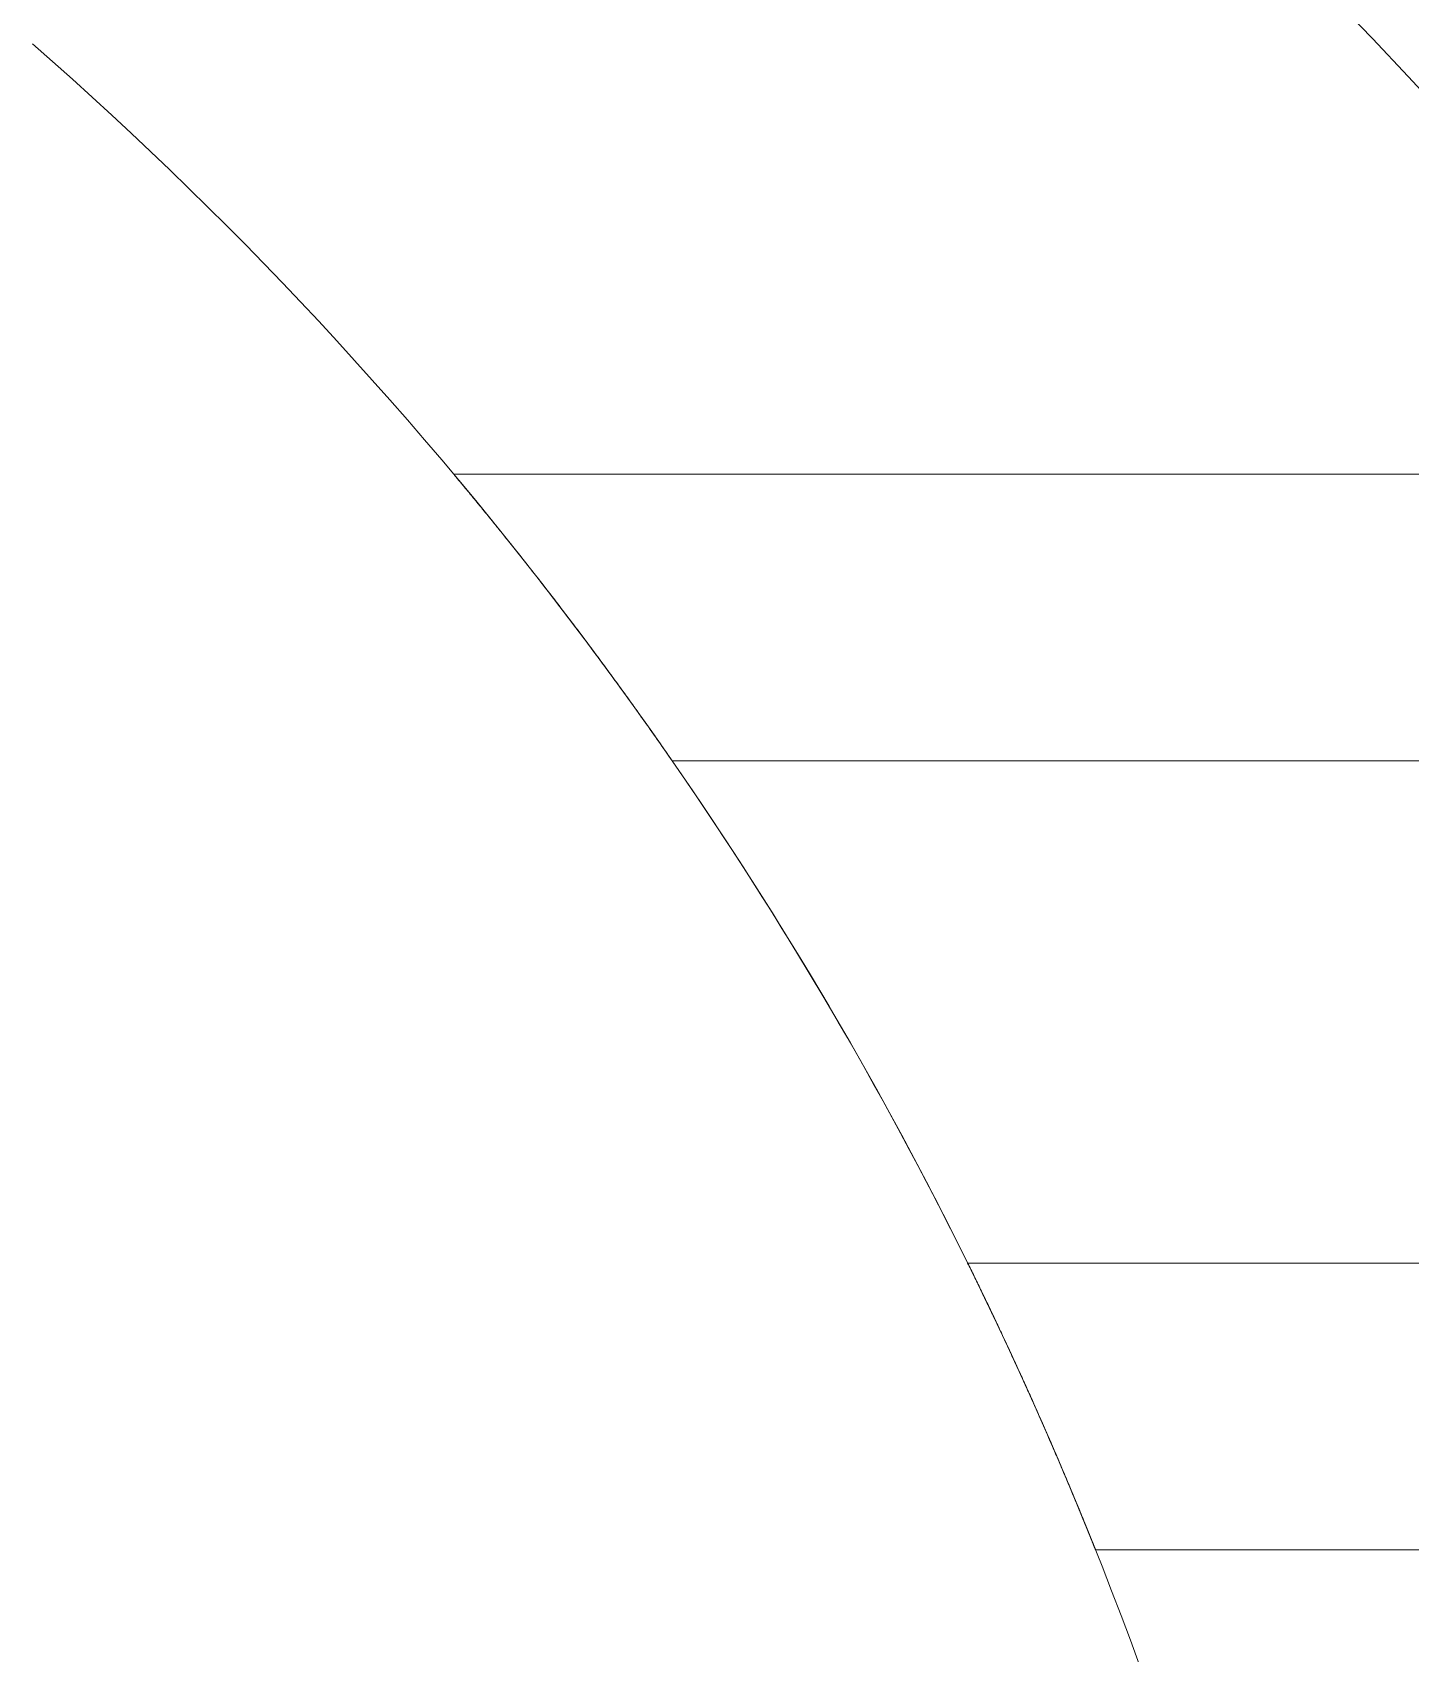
# Model space of a CAD drawing. Header units: millimetres. Extents: x 2680 to 2954, y 1171 to 1387.
# Drawn here: x 2940.8 to 2947.2, y 1288.74 to 1296.28 of the extents above; entities that cross this region are included whole.
import ezdxf

# ---------------------------------------------------------------- set-up
doc = ezdxf.new("R2010")
doc.units = ezdxf.units.MM

msp = doc.modelspace()

# ---------------------------------------------------------------- linework, layer by layer
at = {"color": 7, "linetype": 'Continuous', "lineweight": 15, "extrusion": (-0.253745, -3.38569e-15, 0.967271)}
for p, q in [((2948.758, 1294.2249, 71.5519), (2942.7523, 1294.2249, 69.9764)), ((2949.7196, 1292.8916, 71.8041), (2943.7684, 1292.8916, 70.2429)), ((2951.1181, 1290.5582, 72.171), (2945.141, 1290.5582, 70.603)), ((2951.7766, 1289.2249, 72.3437), (2945.7353, 1289.2249, 70.7589))]:
    msp.add_line(p, q, dxfattribs=at)
for centre, radius, start, end in [((-1278.2249, 2850.3351, -679.0231), 25.6667, 108.92464, 251.07536), ((-1278.2249, 2850.3351, -679.0231), 25.6667, 108.92464, 251.07536), ((-1282.2249, 2850.3351, -679.0231), 18.3333, 90, 139.78583), ((-1282.2249, 2850.3351, -679.0231), 18.3333, 90, 139.78583), ((-1282.2249, 2850.3351, -679.0231), 18.3333, 90, 139.78583), ((-1282.2249, 2850.3351, -679.0231), 18.3333, 90, 139.78583), ((-1282.2249, 2850.3351, -679.0231), 18.3333, 90, 139.78583), ((-1282.2249, 2850.3351, -679.0231), 18.3333, 90, 139.78583), ((-1282.2249, 2850.3351, -679.0231), 18.3333, 90, 139.78583), ((-1282.2249, 2850.3351, -679.0231), 18.3333, 90, 139.78583), ((-1282.2249, 2850.3351, -679.0231), 18.3333, 90, 139.78583), ((-1282.2249, 2850.3351, -679.0231), 18.3333, 90, 139.78583), ((-1282.2249, 2850.3351, -679.0231), 18.3333, 90, 139.78583), ((-1282.2249, 2850.3351, -679.0231), 18.3333, 117.03569, 125.57853), ((-1282.2249, 2850.3351, -679.0231), 18.3333, 117.03569, 125.57853), ((-1282.2249, 2850.3351, -679.0231), 18.3333, 117.03569, 125.57853), ((-1282.2249, 2850.3351, -679.0231), 18.3333, 117.03569, 125.57853), ((-1282.2249, 2850.3351, -679.0231), 18.3333, 117.03569, 125.57853), ((-1282.2249, 2850.3351, -679.0231), 18.3333, 117.03569, 125.57853), ((-1282.2249, 2850.3351, -679.0231), 18.3333, 117.03569, 125.57853), ((-1282.2249, 2850.3351, -679.0231), 18.3333, 117.03569, 125.57853), ((-1282.2249, 2850.3351, -679.0231), 18.3333, 117.03569, 125.57853), ((-1282.2249, 2850.3351, -679.0231), 18.3333, 117.03569, 125.57853), ((-1282.2249, 2850.3351, -679.0231), 18.3333, 117.03569, 125.57853), ((-1282.2249, 2850.3351, -679.0231), 18.3333, 117.03569, 125.57853), ((-1282.2249, 2850.3351, -679.0231), 18.3333, 117.03569, 125.57853), ((-1282.2249, 2850.3351, -679.0231), 18.3333, 117.03569, 125.57853)]:
    msp.add_arc(centre, radius, start, end, dxfattribs=at)
at = {"color": 7, "linetype": 'Continuous', "lineweight": 15}
for points, knots in [([(2942.7523, 1294.2249, 69.9764), (2942.7528, 1294.2244, 69.9765), (2942.7536, 1294.2234, 69.9767), (2942.7605, 1294.2152, 69.9785), (2942.7714, 1294.2021, 69.9814), (2942.7866, 1294.1839, 69.9854), (2942.806, 1294.1605, 69.9905), (2942.8297, 1294.1319, 69.9967), (2942.8574, 1294.0983, 70.0039), (2942.8892, 1294.0595, 70.0123), (2942.9243, 1294.0164, 70.0215), (2942.9621, 1293.9698, 70.0314), (2943.0019, 1293.9204, 70.0418), (2943.0432, 1293.8686, 70.0527), (2943.0867, 1293.8137, 70.0641), (2943.1322, 1293.7558, 70.076), (2943.1795, 1293.6951, 70.0884), (2943.2279, 1293.6324, 70.1011), (2943.2772, 1293.5681, 70.114), (2943.3271, 1293.5022, 70.1271), (2943.378, 1293.4345, 70.1405), (2943.4298, 1293.3648, 70.1541), (2943.4823, 1293.2935, 70.1679), (2943.5368, 1293.2187, 70.1822), (2943.5933, 1293.1404, 70.197), (2943.6517, 1293.0584, 70.2123), (2943.7101, 1292.9755, 70.2276), (2943.749, 1292.9195, 70.2378), (2943.7684, 1292.8916, 70.2429)], [0, 0, 0, 0, 0.035106, 0.070454, 0.105895, 0.141338, 0.177686, 0.214037, 0.252021, 0.290009, 0.328774, 0.367542, 0.405024, 0.442541, 0.480029, 0.518586, 0.557171, 0.595732, 0.633969, 0.67223, 0.710469, 0.749485, 0.788522, 0.827539, 0.870433, 0.913329, 0.956664, 1, 1, 1, 1]), ([(2943.7684, 1292.8916, 70.2429), (2943.7474, 1292.9218, 70.2374), (2943.7054, 1292.9822, 70.2264), (2943.642, 1293.0721, 70.2097), (2943.5778, 1293.162, 70.1929), (2943.5131, 1293.2514, 70.1759), (2943.448, 1293.3402, 70.1589), (2943.384, 1293.4264, 70.1421), (2943.3213, 1293.51, 70.1256), (2943.2601, 1293.5905, 70.1096), (2943.1994, 1293.6695, 70.0936), (2943.1397, 1293.7462, 70.078), (2943.0816, 1293.8203, 70.0627), (2943.0271, 1293.8889, 70.0484), (2942.9767, 1293.9518, 70.0352), (2942.9354, 1294.0028, 70.0244), (2942.9016, 1294.0443, 70.0155), (2942.8744, 1294.0777, 70.0084), (2942.8475, 1294.1104, 70.0013), (2942.8218, 1294.1415, 69.9946), (2942.7982, 1294.1699, 69.9884), (2942.779, 1294.1931, 69.9834), (2942.7667, 1294.2078, 69.9801), (2942.7595, 1294.2164, 69.9782), (2942.7554, 1294.2213, 69.9772), (2942.7528, 1294.2243, 69.9765), (2942.7525, 1294.2247, 69.9764), (2942.7523, 1294.2249, 69.9764)], [0, 0, 0, 0, 0.046828, 0.093692, 0.140521, 0.18869, 0.236897, 0.285064, 0.332127, 0.379228, 0.426285, 0.475055, 0.523876, 0.572632, 0.618569, 0.664502, 0.6959, 0.727322, 0.758715, 0.797062, 0.835405, 0.874809, 0.91421, 0.935549, 0.956889, 0.978444, 1, 1, 1, 1]), ([(2942.7523, 1294.2249, 69.9764), (2942.7528, 1294.2244, 69.9765), (2942.7536, 1294.2234, 69.9767), (2942.7605, 1294.2152, 69.9785), (2942.7714, 1294.2021, 69.9814), (2942.7866, 1294.1839, 69.9854), (2942.806, 1294.1605, 69.9905), (2942.8297, 1294.1319, 69.9967), (2942.8574, 1294.0983, 70.0039), (2942.8892, 1294.0595, 70.0123), (2942.9243, 1294.0164, 70.0215), (2942.9621, 1293.9698, 70.0314), (2943.0019, 1293.9204, 70.0418), (2943.0432, 1293.8686, 70.0527), (2943.0867, 1293.8137, 70.0641), (2943.1322, 1293.7558, 70.076), (2943.1795, 1293.6951, 70.0884), (2943.2279, 1293.6324, 70.1011), (2943.2772, 1293.5681, 70.114), (2943.3271, 1293.5022, 70.1271), (2943.378, 1293.4345, 70.1405), (2943.4298, 1293.3648, 70.1541), (2943.4823, 1293.2935, 70.1679), (2943.5368, 1293.2187, 70.1822), (2943.5933, 1293.1404, 70.197), (2943.6517, 1293.0584, 70.2123), (2943.7101, 1292.9755, 70.2276), (2943.749, 1292.9195, 70.2378), (2943.7684, 1292.8916, 70.2429)], [0, 0, 0, 0, 0.035105, 0.070454, 0.105895, 0.141338, 0.177686, 0.214037, 0.252021, 0.290009, 0.328774, 0.367542, 0.405024, 0.442541, 0.480029, 0.518586, 0.557171, 0.595732, 0.633969, 0.67223, 0.710469, 0.749485, 0.788522, 0.827539, 0.870433, 0.913329, 0.956664, 1, 1, 1, 1]), ([(2943.7684, 1292.8916, 70.2429), (2943.7474, 1292.9218, 70.2374), (2943.7054, 1292.9822, 70.2264), (2943.642, 1293.0721, 70.2097), (2943.5778, 1293.162, 70.1929), (2943.5131, 1293.2514, 70.1759), (2943.448, 1293.3402, 70.1589), (2943.384, 1293.4264, 70.1421), (2943.3213, 1293.51, 70.1256), (2943.2601, 1293.5905, 70.1096), (2943.1994, 1293.6695, 70.0936), (2943.1397, 1293.7462, 70.078), (2943.0816, 1293.8203, 70.0627), (2943.0271, 1293.8889, 70.0484), (2942.9767, 1293.9518, 70.0352), (2942.9354, 1294.0028, 70.0244), (2942.9016, 1294.0443, 70.0155), (2942.8744, 1294.0777, 70.0084), (2942.8475, 1294.1104, 70.0013), (2942.8218, 1294.1415, 69.9946), (2942.7982, 1294.1699, 69.9884), (2942.779, 1294.1931, 69.9834), (2942.7667, 1294.2078, 69.9801), (2942.7595, 1294.2164, 69.9782), (2942.7554, 1294.2213, 69.9772), (2942.7528, 1294.2243, 69.9765), (2942.7525, 1294.2247, 69.9764), (2942.7523, 1294.2249, 69.9764)], [0, 0, 0, 0, 0.046828, 0.093692, 0.140521, 0.18869, 0.236897, 0.285064, 0.332127, 0.379228, 0.426285, 0.475054, 0.523875, 0.572631, 0.618569, 0.664502, 0.695899, 0.727322, 0.758715, 0.797061, 0.835405, 0.874809, 0.914209, 0.935549, 0.956888, 0.978443, 1, 1, 1, 1]), ([(2942.7523, 1294.2249, 69.9764), (2942.7528, 1294.2244, 69.9765), (2942.7536, 1294.2234, 69.9767), (2942.7605, 1294.2152, 69.9785), (2942.7714, 1294.2021, 69.9814), (2942.7866, 1294.1839, 69.9854), (2942.806, 1294.1605, 69.9905), (2942.8297, 1294.1319, 69.9967), (2942.8574, 1294.0983, 70.0039), (2942.8892, 1294.0595, 70.0123), (2942.9243, 1294.0164, 70.0215), (2942.9621, 1293.9698, 70.0314), (2943.0019, 1293.9204, 70.0418), (2943.0432, 1293.8686, 70.0527), (2943.0867, 1293.8137, 70.0641), (2943.1322, 1293.7558, 70.076), (2943.1795, 1293.6951, 70.0884), (2943.2279, 1293.6324, 70.1011), (2943.2772, 1293.5681, 70.114), (2943.3271, 1293.5022, 70.1271), (2943.378, 1293.4345, 70.1405), (2943.4298, 1293.3648, 70.1541), (2943.4823, 1293.2935, 70.1679), (2943.5368, 1293.2187, 70.1822), (2943.5933, 1293.1404, 70.197), (2943.6517, 1293.0584, 70.2123), (2943.7101, 1292.9755, 70.2276), (2943.749, 1292.9195, 70.2378), (2943.7684, 1292.8916, 70.2429)], [0, 0, 0, 0, 0.035105, 0.070453, 0.105895, 0.141338, 0.177686, 0.214037, 0.252021, 0.290009, 0.328774, 0.367542, 0.405024, 0.44254, 0.480029, 0.518585, 0.557171, 0.595732, 0.633969, 0.67223, 0.710469, 0.749485, 0.788522, 0.827539, 0.870433, 0.913329, 0.956664, 1, 1, 1, 1]), ([(2943.7684, 1292.8916, 70.2429), (2943.7474, 1292.9218, 70.2374), (2943.7054, 1292.9822, 70.2264), (2943.642, 1293.0721, 70.2097), (2943.5778, 1293.162, 70.1929), (2943.5131, 1293.2514, 70.1759), (2943.448, 1293.3402, 70.1589), (2943.384, 1293.4264, 70.1421), (2943.3213, 1293.51, 70.1256), (2943.2601, 1293.5905, 70.1096), (2943.1994, 1293.6695, 70.0936), (2943.1397, 1293.7462, 70.078), (2943.0816, 1293.8203, 70.0627), (2943.0271, 1293.8889, 70.0484), (2942.9767, 1293.9518, 70.0352), (2942.9354, 1294.0028, 70.0244), (2942.9016, 1294.0443, 70.0155), (2942.8744, 1294.0777, 70.0084), (2942.8475, 1294.1104, 70.0013), (2942.8218, 1294.1415, 69.9946), (2942.7982, 1294.1699, 69.9884), (2942.779, 1294.1931, 69.9834), (2942.7667, 1294.2078, 69.9801), (2942.7595, 1294.2164, 69.9782), (2942.7554, 1294.2213, 69.9772), (2942.7528, 1294.2243, 69.9765), (2942.7525, 1294.2247, 69.9764), (2942.7523, 1294.2249, 69.9764)], [0, 0, 0, 0, 0.046828, 0.093692, 0.140521, 0.18869, 0.236897, 0.285065, 0.332127, 0.379229, 0.426285, 0.475055, 0.523876, 0.572631, 0.61857, 0.664501, 0.6959, 0.727321, 0.758716, 0.797062, 0.835405, 0.874811, 0.914209, 0.93555, 0.95689, 0.978446, 1, 1, 1, 1]), ([(2942.7523, 1294.2249, 69.9764), (2942.7528, 1294.2244, 69.9765), (2942.7536, 1294.2234, 69.9767), (2942.7605, 1294.2152, 69.9785), (2942.7714, 1294.2021, 69.9814), (2942.7866, 1294.1839, 69.9854), (2942.806, 1294.1605, 69.9905), (2942.8297, 1294.1319, 69.9967), (2942.8574, 1294.0983, 70.0039), (2942.8892, 1294.0595, 70.0123), (2942.9243, 1294.0164, 70.0215), (2942.9621, 1293.9698, 70.0314), (2943.0019, 1293.9204, 70.0418), (2943.0432, 1293.8686, 70.0527), (2943.0867, 1293.8137, 70.0641), (2943.1322, 1293.7558, 70.076), (2943.1795, 1293.695, 70.0884), (2943.2279, 1293.6324, 70.1011), (2943.2772, 1293.5681, 70.114), (2943.3271, 1293.5022, 70.1271), (2943.378, 1293.4345, 70.1405), (2943.4298, 1293.3648, 70.1541), (2943.4823, 1293.2935, 70.1679), (2943.5368, 1293.2187, 70.1822), (2943.5933, 1293.1404, 70.197), (2943.6517, 1293.0584, 70.2123), (2943.7101, 1292.9755, 70.2276), (2943.749, 1292.9195, 70.2378), (2943.7684, 1292.8916, 70.2429)], [0, 0, 0, 0, 0.035105, 0.070453, 0.105893, 0.141337, 0.177685, 0.214037, 0.25202, 0.290009, 0.328774, 0.367543, 0.405024, 0.442541, 0.480029, 0.518586, 0.557171, 0.595732, 0.63397, 0.672229, 0.710469, 0.749485, 0.788522, 0.827539, 0.870433, 0.913328, 0.956664, 1, 1, 1, 1]), ([(2943.7684, 1292.8916, 70.2429), (2943.7474, 1292.9218, 70.2374), (2943.7054, 1292.9822, 70.2264), (2943.642, 1293.0721, 70.2097), (2943.5778, 1293.162, 70.1929), (2943.5131, 1293.2514, 70.1759), (2943.448, 1293.3402, 70.1589), (2943.384, 1293.4264, 70.1421), (2943.3213, 1293.51, 70.1256), (2943.2601, 1293.5905, 70.1096), (2943.1994, 1293.6695, 70.0936), (2943.1397, 1293.7462, 70.078), (2943.0816, 1293.8203, 70.0627), (2943.0271, 1293.8889, 70.0484), (2942.9767, 1293.9518, 70.0352), (2942.9354, 1294.0028, 70.0244), (2942.9016, 1294.0443, 70.0155), (2942.8744, 1294.0777, 70.0084), (2942.8475, 1294.1104, 70.0013), (2942.8218, 1294.1415, 69.9946), (2942.7982, 1294.1699, 69.9884), (2942.779, 1294.1931, 69.9834), (2942.7667, 1294.2078, 69.9801), (2942.7595, 1294.2164, 69.9782), (2942.7554, 1294.2213, 69.9772), (2942.7528, 1294.2243, 69.9765), (2942.7525, 1294.2247, 69.9764), (2942.7523, 1294.2249, 69.9764)], [0, 0, 0, 0, 0.0468281, 0.093692, 0.1405214, 0.1886898, 0.2368972, 0.2850641, 0.3321272, 0.3792283, 0.4262854, 0.4750547, 0.5238756, 0.572631, 0.6185689, 0.6645015, 0.6959004, 0.7273225, 0.7587151, 0.7970622, 0.8354049, 0.8748097, 0.9142105, 0.9355491, 0.9568882, 0.9784446, 1, 1, 1, 1]), ([(2942.7523, 1294.2249, 69.9764), (2942.7528, 1294.2244, 69.9765), (2942.7536, 1294.2234, 69.9767), (2942.7605, 1294.2152, 69.9785), (2942.7714, 1294.2021, 69.9814), (2942.7866, 1294.1839, 69.9854), (2942.806, 1294.1605, 69.9905), (2942.8297, 1294.1319, 69.9967), (2942.8574, 1294.0983, 70.0039), (2942.8892, 1294.0595, 70.0123), (2942.9243, 1294.0164, 70.0215), (2942.9621, 1293.9698, 70.0314), (2943.0019, 1293.9204, 70.0418), (2943.0432, 1293.8686, 70.0527), (2943.0867, 1293.8137, 70.0641), (2943.1322, 1293.7558, 70.076), (2943.1795, 1293.6951, 70.0884), (2943.2279, 1293.6324, 70.1011), (2943.2772, 1293.5681, 70.114), (2943.3271, 1293.5022, 70.1271), (2943.378, 1293.4345, 70.1405), (2943.4298, 1293.3648, 70.1541), (2943.4823, 1293.2935, 70.1679), (2943.5368, 1293.2187, 70.1822), (2943.5933, 1293.1404, 70.197), (2943.6517, 1293.0584, 70.2123), (2943.7101, 1292.9755, 70.2276), (2943.749, 1292.9195, 70.2378), (2943.7684, 1292.8916, 70.2429)], [0, 0, 0, 0, 0.035105, 0.070453, 0.105895, 0.141338, 0.177686, 0.214037, 0.252021, 0.290009, 0.328774, 0.367542, 0.405024, 0.44254, 0.480029, 0.518585, 0.557171, 0.595732, 0.633969, 0.67223, 0.710469, 0.749485, 0.788522, 0.827539, 0.870433, 0.913329, 0.956664, 1, 1, 1, 1]), ([(2943.7684, 1292.8916, 70.2429), (2943.7474, 1292.9218, 70.2374), (2943.7054, 1292.9822, 70.2264), (2943.642, 1293.0721, 70.2097), (2943.5778, 1293.162, 70.1929), (2943.5131, 1293.2514, 70.1759), (2943.448, 1293.3402, 70.1589), (2943.384, 1293.4264, 70.1421), (2943.3213, 1293.51, 70.1256), (2943.2601, 1293.5905, 70.1096), (2943.1994, 1293.6695, 70.0936), (2943.1397, 1293.7462, 70.078), (2943.0816, 1293.8203, 70.0627), (2943.0271, 1293.8889, 70.0484), (2942.9767, 1293.9518, 70.0352), (2942.9354, 1294.0028, 70.0244), (2942.9016, 1294.0443, 70.0155), (2942.8744, 1294.0777, 70.0084), (2942.8475, 1294.1104, 70.0013), (2942.8218, 1294.1415, 69.9946), (2942.7982, 1294.1699, 69.9884), (2942.779, 1294.1931, 69.9834), (2942.7667, 1294.2078, 69.9801), (2942.7595, 1294.2164, 69.9782), (2942.7554, 1294.2213, 69.9772), (2942.7528, 1294.2243, 69.9765), (2942.7525, 1294.2247, 69.9764), (2942.7523, 1294.2249, 69.9764)], [0, 0, 0, 0, 0.0468281, 0.093692, 0.1405214, 0.1886898, 0.2368972, 0.2850641, 0.3321272, 0.3792283, 0.4262854, 0.4750547, 0.5238756, 0.572631, 0.6185689, 0.6645015, 0.6959004, 0.7273225, 0.7587151, 0.7970622, 0.8354049, 0.8748097, 0.9142105, 0.9355491, 0.9568882, 0.9784446, 1, 1, 1, 1]), ([(2943.7684, 1292.8916, 70.2429), (2943.7474, 1292.9218, 70.2374), (2943.7054, 1292.9822, 70.2264), (2943.642, 1293.0721, 70.2097), (2943.5778, 1293.162, 70.1929), (2943.5131, 1293.2514, 70.1759), (2943.448, 1293.3402, 70.1589), (2943.384, 1293.4264, 70.1421), (2943.3213, 1293.51, 70.1256), (2943.2601, 1293.5905, 70.1096), (2943.1994, 1293.6695, 70.0936), (2943.1397, 1293.7462, 70.078), (2943.0816, 1293.8203, 70.0627), (2943.0271, 1293.8889, 70.0484), (2942.9767, 1293.9518, 70.0352), (2942.9354, 1294.0028, 70.0244), (2942.9016, 1294.0443, 70.0155), (2942.8744, 1294.0777, 70.0084), (2942.8475, 1294.1104, 70.0013), (2942.8218, 1294.1415, 69.9946), (2942.7982, 1294.1699, 69.9884), (2942.779, 1294.1931, 69.9834), (2942.7667, 1294.2078, 69.9801), (2942.7595, 1294.2164, 69.9782), (2942.7554, 1294.2213, 69.9772), (2942.7528, 1294.2243, 69.9765), (2942.7525, 1294.2247, 69.9764), (2942.7523, 1294.2249, 69.9764)], [0, 0, 0, 0, 0.0468281, 0.093692, 0.1405214, 0.1886898, 0.2368972, 0.2850641, 0.3321272, 0.3792283, 0.4262854, 0.4750547, 0.5238756, 0.572631, 0.6185689, 0.6645015, 0.6959004, 0.7273225, 0.7587151, 0.7970622, 0.8354049, 0.8748097, 0.9142105, 0.9355491, 0.9568882, 0.9784446, 1, 1, 1, 1]), ([(2943.7684, 1292.8916, 70.2429), (2943.7474, 1292.9218, 70.2374), (2943.7054, 1292.9822, 70.2264), (2943.642, 1293.0721, 70.2097), (2943.5778, 1293.162, 70.1929), (2943.5131, 1293.2514, 70.1759), (2943.448, 1293.3402, 70.1589), (2943.384, 1293.4264, 70.1421), (2943.3213, 1293.51, 70.1256), (2943.2601, 1293.5905, 70.1096), (2943.1994, 1293.6695, 70.0936), (2943.1397, 1293.7462, 70.078), (2943.0816, 1293.8203, 70.0627), (2943.0271, 1293.8889, 70.0484), (2942.9767, 1293.9518, 70.0352), (2942.9354, 1294.0028, 70.0244), (2942.9016, 1294.0443, 70.0155), (2942.8744, 1294.0777, 70.0084), (2942.8475, 1294.1104, 70.0013), (2942.8218, 1294.1415, 69.9946), (2942.7982, 1294.1699, 69.9884), (2942.779, 1294.1931, 69.9834), (2942.7667, 1294.2078, 69.9801), (2942.7595, 1294.2164, 69.9782), (2942.7554, 1294.2213, 69.9772), (2942.7528, 1294.2243, 69.9765), (2942.7525, 1294.2247, 69.9764), (2942.7523, 1294.2249, 69.9764)], [0, 0, 0, 0, 0.046828, 0.093692, 0.140521, 0.18869, 0.236897, 0.285064, 0.332127, 0.379228, 0.426285, 0.475055, 0.523876, 0.572631, 0.618569, 0.664502, 0.6959, 0.727322, 0.758715, 0.797062, 0.835405, 0.874809, 0.91421, 0.93555, 0.956889, 0.978445, 1, 1, 1, 1]), ([(2942.7523, 1294.2249, 69.9764), (2942.7528, 1294.2244, 69.9765), (2942.7536, 1294.2234, 69.9767), (2942.7605, 1294.2152, 69.9785), (2942.7714, 1294.2021, 69.9814), (2942.7866, 1294.1839, 69.9854), (2942.806, 1294.1605, 69.9905), (2942.8297, 1294.1319, 69.9967), (2942.8574, 1294.0983, 70.0039), (2942.8892, 1294.0595, 70.0123), (2942.9243, 1294.0164, 70.0215), (2942.9621, 1293.9698, 70.0314), (2943.0019, 1293.9204, 70.0418), (2943.0432, 1293.8686, 70.0527), (2943.0867, 1293.8137, 70.0641), (2943.1322, 1293.7558, 70.076), (2943.1795, 1293.6951, 70.0884), (2943.2279, 1293.6324, 70.1011), (2943.2772, 1293.5681, 70.114), (2943.3271, 1293.5022, 70.1271), (2943.378, 1293.4345, 70.1405), (2943.4298, 1293.3648, 70.1541), (2943.4823, 1293.2935, 70.1679), (2943.5368, 1293.2187, 70.1822), (2943.5933, 1293.1404, 70.197), (2943.6517, 1293.0584, 70.2123), (2943.7101, 1292.9755, 70.2276), (2943.749, 1292.9195, 70.2378), (2943.7684, 1292.8916, 70.2429)], [0, 0, 0, 0, 0.035106, 0.070454, 0.105895, 0.141338, 0.177686, 0.214037, 0.252022, 0.29001, 0.328775, 0.367542, 0.405024, 0.442541, 0.480029, 0.518586, 0.557171, 0.595732, 0.633969, 0.67223, 0.710469, 0.749485, 0.788522, 0.827539, 0.870433, 0.913329, 0.956664, 1, 1, 1, 1]), ([(2942.7523, 1294.2249, 69.9764), (2942.7528, 1294.2244, 69.9765), (2942.7536, 1294.2234, 69.9767), (2942.7605, 1294.2152, 69.9785), (2942.7714, 1294.2021, 69.9814), (2942.7866, 1294.1839, 69.9854), (2942.806, 1294.1605, 69.9905), (2942.8297, 1294.1319, 69.9967), (2942.8574, 1294.0983, 70.0039), (2942.8892, 1294.0595, 70.0123), (2942.9243, 1294.0164, 70.0215), (2942.9621, 1293.9698, 70.0314), (2943.0019, 1293.9204, 70.0418), (2943.0432, 1293.8686, 70.0527), (2943.0867, 1293.8137, 70.0641), (2943.1322, 1293.7558, 70.076), (2943.1795, 1293.6951, 70.0884), (2943.2279, 1293.6324, 70.1011), (2943.2772, 1293.5681, 70.114), (2943.3271, 1293.5022, 70.1271), (2943.378, 1293.4345, 70.1405), (2943.4298, 1293.3648, 70.1541), (2943.4823, 1293.2935, 70.1679), (2943.5368, 1293.2187, 70.1822), (2943.5933, 1293.1404, 70.197), (2943.6517, 1293.0584, 70.2123), (2943.7101, 1292.9755, 70.2276), (2943.749, 1292.9195, 70.2378), (2943.7684, 1292.8916, 70.2429)], [0, 0, 0, 0, 0.035105, 0.070453, 0.105895, 0.141338, 0.177686, 0.214037, 0.252021, 0.290009, 0.328774, 0.367542, 0.405024, 0.44254, 0.480029, 0.518585, 0.557171, 0.595732, 0.633969, 0.67223, 0.710469, 0.749485, 0.788522, 0.827539, 0.870433, 0.913329, 0.956664, 1, 1, 1, 1]), ([(2945.141, 1290.5582, 70.603), (2945.154, 1290.5319, 70.6064), (2945.1799, 1290.4792, 70.6132), (2945.2182, 1290.4001, 70.6233), (2945.2564, 1290.3205, 70.6333), (2945.2941, 1290.2408, 70.6432), (2945.3313, 1290.1611, 70.6529), (2945.3673, 1290.0832, 70.6624), (2945.4019, 1290.0073, 70.6714), (2945.4351, 1289.9338, 70.6801), (2945.4674, 1289.8613, 70.6886), (2945.4986, 1289.7904, 70.6968), (2945.5287, 1289.7213, 70.7047), (2945.5561, 1289.6577, 70.7119), (2945.5809, 1289.5996, 70.7184), (2945.6033, 1289.5466, 70.7243), (2945.6244, 1289.4963, 70.7298), (2945.6441, 1289.4491, 70.735), (2945.6622, 1289.4053, 70.7397), (2945.6778, 1289.3673, 70.7438), (2945.691, 1289.3349, 70.7473), (2945.7021, 1289.3075, 70.7502), (2945.7118, 1289.2835, 70.7527), (2945.72, 1289.2633, 70.7549), (2945.7265, 1289.2471, 70.7566), (2945.7314, 1289.2347, 70.7579), (2945.7347, 1289.2265, 70.7587), (2945.7351, 1289.2254, 70.7588), (2945.7353, 1289.2249, 70.7589)], [0, 0, 0, 0, 0.040225, 0.080479, 0.120704, 0.162056, 0.203441, 0.244791, 0.285046, 0.325335, 0.365587, 0.407212, 0.448878, 0.490499, 0.527605, 0.564742, 0.601846, 0.640262, 0.678717, 0.71713, 0.750795, 0.784488, 0.818152, 0.85293, 0.88774, 0.922516, 0.961165, 1, 1, 1, 1]), ([(2945.7353, 1289.2249, 70.7589), (2945.7352, 1289.2254, 70.7589), (2945.7348, 1289.2264, 70.7587), (2945.7313, 1289.2351, 70.7578), (2945.7251, 1289.2506, 70.7562), (2945.7152, 1289.2751, 70.7536), (2945.7021, 1289.3076, 70.7502), (2945.6858, 1289.3476, 70.7459), (2945.6666, 1289.3945, 70.7409), (2945.6445, 1289.4482, 70.7351), (2945.6194, 1289.5085, 70.7285), (2945.591, 1289.5758, 70.721), (2945.5598, 1289.6492, 70.7129), (2945.5255, 1289.7287, 70.7039), (2945.4886, 1289.8133, 70.6942), (2945.453, 1289.8937, 70.6848), (2945.4199, 1289.9675, 70.6761), (2945.3899, 1290.0337, 70.6683), (2945.3589, 1290.1015, 70.6601), (2945.3267, 1290.1709, 70.6517), (2945.2936, 1290.2418, 70.643), (2945.2616, 1290.3096, 70.6346), (2945.2307, 1290.3741, 70.6265), (2945.2012, 1290.4353, 70.6188), (2945.1713, 1290.4967, 70.6109), (2945.1511, 1290.5377, 70.6056), (2945.141, 1290.5582, 70.603)], [0, 0, 0, 0, 0.037638, 0.075447, 0.122002, 0.168557, 0.216428, 0.2643, 0.311565, 0.35883, 0.407337, 0.455847, 0.505603, 0.555361, 0.606359, 0.657358, 0.69321, 0.729087, 0.764941, 0.801669, 0.838422, 0.875152, 0.906255, 0.937357, 0.968679, 1, 1, 1, 1]), ([(2945.141, 1290.5582, 70.603), (2945.154, 1290.5319, 70.6064), (2945.1799, 1290.4792, 70.6132), (2945.2182, 1290.4001, 70.6233), (2945.2564, 1290.3205, 70.6333), (2945.2941, 1290.2408, 70.6432), (2945.3313, 1290.1611, 70.6529), (2945.3673, 1290.0832, 70.6624), (2945.4019, 1290.0073, 70.6714), (2945.4351, 1289.9338, 70.6801), (2945.4674, 1289.8613, 70.6886), (2945.4986, 1289.7904, 70.6968), (2945.5287, 1289.7213, 70.7047), (2945.5561, 1289.6577, 70.7119), (2945.5809, 1289.5996, 70.7184), (2945.6033, 1289.5466, 70.7243), (2945.6244, 1289.4963, 70.7298), (2945.6441, 1289.4491, 70.735), (2945.6622, 1289.4053, 70.7397), (2945.6778, 1289.3673, 70.7438), (2945.691, 1289.3349, 70.7473), (2945.7021, 1289.3075, 70.7502), (2945.7118, 1289.2835, 70.7527), (2945.72, 1289.2633, 70.7549), (2945.7265, 1289.2471, 70.7566), (2945.7314, 1289.2347, 70.7579), (2945.7347, 1289.2265, 70.7587), (2945.7351, 1289.2254, 70.7588), (2945.7353, 1289.2249, 70.7589)], [0, 0, 0, 0, 0.040225, 0.080479, 0.120704, 0.162056, 0.203441, 0.244791, 0.285046, 0.325335, 0.365587, 0.407212, 0.448878, 0.490499, 0.527605, 0.564743, 0.601846, 0.640262, 0.678717, 0.71713, 0.750795, 0.784489, 0.818152, 0.852929, 0.88774, 0.922517, 0.961166, 1, 1, 1, 1]), ([(2945.7353, 1289.2249, 70.7589), (2945.7352, 1289.2254, 70.7589), (2945.7348, 1289.2264, 70.7587), (2945.7313, 1289.2351, 70.7578), (2945.7251, 1289.2506, 70.7562), (2945.7152, 1289.2751, 70.7536), (2945.7021, 1289.3076, 70.7502), (2945.6858, 1289.3476, 70.7459), (2945.6666, 1289.3945, 70.7409), (2945.6445, 1289.4482, 70.7351), (2945.6194, 1289.5085, 70.7285), (2945.591, 1289.5758, 70.721), (2945.5598, 1289.6492, 70.7129), (2945.5255, 1289.7287, 70.7039), (2945.4886, 1289.8133, 70.6942), (2945.453, 1289.8937, 70.6848), (2945.4199, 1289.9675, 70.6761), (2945.3899, 1290.0337, 70.6683), (2945.3589, 1290.1015, 70.6601), (2945.3267, 1290.1709, 70.6517), (2945.2936, 1290.2418, 70.643), (2945.2616, 1290.3096, 70.6346), (2945.2307, 1290.3741, 70.6265), (2945.2012, 1290.4353, 70.6188), (2945.1713, 1290.4967, 70.6109), (2945.1511, 1290.5377, 70.6056), (2945.141, 1290.5582, 70.603)], [0, 0, 0, 0, 0.037638, 0.075447, 0.122002, 0.168558, 0.216429, 0.264301, 0.311565, 0.35883, 0.407338, 0.455847, 0.505603, 0.555361, 0.606359, 0.657358, 0.69321, 0.729087, 0.764941, 0.801669, 0.838422, 0.875152, 0.906255, 0.937357, 0.968679, 1, 1, 1, 1]), ([(2945.141, 1290.5582, 70.603), (2945.154, 1290.5319, 70.6064), (2945.1799, 1290.4792, 70.6132), (2945.2182, 1290.4001, 70.6233), (2945.2564, 1290.3205, 70.6333), (2945.2941, 1290.2408, 70.6432), (2945.3313, 1290.1611, 70.6529), (2945.3673, 1290.0832, 70.6624), (2945.4019, 1290.0073, 70.6714), (2945.4351, 1289.9338, 70.6801), (2945.4674, 1289.8613, 70.6886), (2945.4986, 1289.7904, 70.6968), (2945.5287, 1289.7213, 70.7047), (2945.5561, 1289.6577, 70.7119), (2945.5809, 1289.5996, 70.7184), (2945.6033, 1289.5466, 70.7243), (2945.6244, 1289.4963, 70.7298), (2945.6441, 1289.4491, 70.735), (2945.6622, 1289.4053, 70.7397), (2945.6778, 1289.3673, 70.7438), (2945.691, 1289.3349, 70.7473), (2945.7021, 1289.3075, 70.7502), (2945.7118, 1289.2835, 70.7527), (2945.72, 1289.2633, 70.7549), (2945.7265, 1289.2471, 70.7566), (2945.7314, 1289.2347, 70.7579), (2945.7347, 1289.2265, 70.7587), (2945.7351, 1289.2254, 70.7588), (2945.7353, 1289.2249, 70.7589)], [0, 0, 0, 0, 0.040225, 0.080479, 0.120704, 0.162056, 0.203441, 0.244791, 0.285046, 0.325335, 0.365587, 0.407212, 0.448878, 0.490499, 0.527606, 0.564743, 0.601846, 0.640262, 0.678717, 0.717131, 0.750795, 0.784489, 0.818153, 0.852929, 0.887741, 0.922517, 0.961166, 1, 1, 1, 1]), ([(2945.7353, 1289.2249, 70.7589), (2945.7352, 1289.2254, 70.7589), (2945.7348, 1289.2264, 70.7587), (2945.7313, 1289.2351, 70.7578), (2945.7251, 1289.2506, 70.7562), (2945.7152, 1289.2751, 70.7536), (2945.7021, 1289.3076, 70.7502), (2945.6858, 1289.3476, 70.7459), (2945.6666, 1289.3945, 70.7409), (2945.6445, 1289.4482, 70.7351), (2945.6194, 1289.5085, 70.7285), (2945.591, 1289.5758, 70.721), (2945.5598, 1289.6492, 70.7129), (2945.5255, 1289.7287, 70.7039), (2945.4886, 1289.8133, 70.6942), (2945.453, 1289.8937, 70.6848), (2945.4199, 1289.9675, 70.6761), (2945.3899, 1290.0337, 70.6683), (2945.3589, 1290.1015, 70.6601), (2945.3267, 1290.1709, 70.6517), (2945.2936, 1290.2418, 70.643), (2945.2616, 1290.3096, 70.6346), (2945.2307, 1290.3741, 70.6265), (2945.2012, 1290.4353, 70.6188), (2945.1713, 1290.4967, 70.6109), (2945.1511, 1290.5377, 70.6056), (2945.141, 1290.5582, 70.603)], [0, 0, 0, 0, 0.037637, 0.075446, 0.122001, 0.168556, 0.216428, 0.2643, 0.311564, 0.35883, 0.407337, 0.455847, 0.505603, 0.555362, 0.606359, 0.657358, 0.69321, 0.729088, 0.764941, 0.801669, 0.838422, 0.875152, 0.906254, 0.937357, 0.968679, 1, 1, 1, 1]), ([(2945.7353, 1289.2249, 70.7589), (2945.7352, 1289.2254, 70.7589), (2945.7348, 1289.2264, 70.7587), (2945.7313, 1289.2351, 70.7578), (2945.7251, 1289.2506, 70.7562), (2945.7152, 1289.2751, 70.7536), (2945.7021, 1289.3076, 70.7502), (2945.6858, 1289.3476, 70.7459), (2945.6666, 1289.3945, 70.7409), (2945.6445, 1289.4482, 70.7351), (2945.6194, 1289.5085, 70.7285), (2945.591, 1289.5758, 70.721), (2945.5598, 1289.6492, 70.7129), (2945.5255, 1289.7287, 70.7039), (2945.4886, 1289.8133, 70.6942), (2945.453, 1289.8937, 70.6848), (2945.4199, 1289.9675, 70.6761), (2945.3899, 1290.0337, 70.6683), (2945.3589, 1290.1015, 70.6601), (2945.3267, 1290.1709, 70.6517), (2945.2936, 1290.2418, 70.643), (2945.2616, 1290.3096, 70.6346), (2945.2307, 1290.3741, 70.6265), (2945.2012, 1290.4353, 70.6188), (2945.1713, 1290.4967, 70.6109), (2945.1511, 1290.5377, 70.6056), (2945.141, 1290.5582, 70.603)], [0, 0, 0, 0, 0.037637, 0.0754472, 0.1220022, 0.1685563, 0.2164275, 0.2643, 0.3115648, 0.3588303, 0.4073376, 0.4558473, 0.505603, 0.5553615, 0.6063588, 0.6573583, 0.6932103, 0.7290876, 0.7649412, 0.8016694, 0.8384222, 0.8751517, 0.9062545, 0.9373574, 0.968679, 1, 1, 1, 1]), ([(2945.141, 1290.5582, 70.603), (2945.156, 1290.5279, 70.6069), (2945.1858, 1290.4672, 70.6147), (2945.2301, 1290.3756, 70.6264), (2945.2737, 1290.284, 70.6378), (2945.3149, 1290.1965, 70.6486), (2945.3533, 1290.1136, 70.6587), (2945.389, 1290.0357, 70.6681), (2945.424, 1289.9584, 70.6772), (2945.458, 1289.8823, 70.6862), (2945.491, 1289.8078, 70.6948), (2945.5212, 1289.7387, 70.7027), (2945.5486, 1289.6752, 70.7099), (2945.5735, 1289.617, 70.7165), (2945.5972, 1289.5612, 70.7227), (2945.6195, 1289.5083, 70.7285), (2945.6402, 1289.4585, 70.7339), (2945.6583, 1289.4148, 70.7387), (2945.6739, 1289.3768, 70.7428), (2945.6873, 1289.3441, 70.7463), (2945.6992, 1289.3148, 70.7494), (2945.7096, 1289.2891, 70.7521), (2945.7184, 1289.2673, 70.7544), (2945.725, 1289.2508, 70.7562), (2945.7298, 1289.2389, 70.7574), (2945.733, 1289.2309, 70.7583), (2945.735, 1289.2259, 70.7588), (2945.7352, 1289.2252, 70.7589), (2945.7353, 1289.2249, 70.7589)], [0, 0, 0, 0, 0.046346, 0.092692, 0.139777, 0.186861, 0.2283, 0.269775, 0.311211, 0.354079, 0.396989, 0.439853, 0.477816, 0.515811, 0.55377, 0.593086, 0.632439, 0.67175, 0.706042, 0.740364, 0.774655, 0.810098, 0.845577, 0.881021, 0.910599, 0.940176, 0.970087, 1, 1, 1, 1]), ([(2945.141, 1290.5582, 70.603), (2945.156, 1290.5279, 70.6069), (2945.1858, 1290.4672, 70.6147), (2945.2301, 1290.3756, 70.6264), (2945.2737, 1290.284, 70.6378), (2945.3149, 1290.1965, 70.6486), (2945.3533, 1290.1136, 70.6587), (2945.389, 1290.0357, 70.6681), (2945.424, 1289.9584, 70.6772), (2945.458, 1289.8823, 70.6862), (2945.491, 1289.8078, 70.6948), (2945.5212, 1289.7387, 70.7027), (2945.5486, 1289.6752, 70.7099), (2945.5735, 1289.617, 70.7165), (2945.5972, 1289.5612, 70.7227), (2945.6195, 1289.5083, 70.7285), (2945.6402, 1289.4585, 70.7339), (2945.6583, 1289.4148, 70.7387), (2945.6739, 1289.3768, 70.7428), (2945.6873, 1289.3441, 70.7463), (2945.6992, 1289.3148, 70.7494), (2945.7096, 1289.2891, 70.7521), (2945.7184, 1289.2673, 70.7544), (2945.725, 1289.2508, 70.7562), (2945.7298, 1289.2389, 70.7574), (2945.733, 1289.2309, 70.7583), (2945.735, 1289.2259, 70.7588), (2945.7352, 1289.2252, 70.7589), (2945.7353, 1289.2249, 70.7589)], [0, 0, 0, 0, 0.046346, 0.092692, 0.139777, 0.186861, 0.2283, 0.269774, 0.311211, 0.354079, 0.396989, 0.439853, 0.477816, 0.515811, 0.553771, 0.593086, 0.63244, 0.671751, 0.706042, 0.740363, 0.774654, 0.810098, 0.845578, 0.881022, 0.910599, 0.940176, 0.970089, 1, 1, 1, 1]), ([(2945.7353, 1289.2249, 70.7589), (2945.7352, 1289.2254, 70.7589), (2945.7348, 1289.2264, 70.7587), (2945.7313, 1289.2351, 70.7578), (2945.7251, 1289.2506, 70.7562), (2945.7152, 1289.2751, 70.7536), (2945.7021, 1289.3076, 70.7502), (2945.6858, 1289.3476, 70.7459), (2945.6666, 1289.3945, 70.7409), (2945.6445, 1289.4482, 70.7351), (2945.6194, 1289.5085, 70.7285), (2945.591, 1289.5758, 70.721), (2945.5598, 1289.6492, 70.7129), (2945.5255, 1289.7287, 70.7039), (2945.4886, 1289.8133, 70.6942), (2945.453, 1289.8937, 70.6848), (2945.4199, 1289.9675, 70.6761), (2945.3899, 1290.0337, 70.6683), (2945.3589, 1290.1015, 70.6601), (2945.3267, 1290.1709, 70.6517), (2945.2936, 1290.2418, 70.643), (2945.2616, 1290.3096, 70.6346), (2945.2307, 1290.3741, 70.6265), (2945.2012, 1290.4353, 70.6188), (2945.1713, 1290.4967, 70.6109), (2945.1511, 1290.5377, 70.6056), (2945.141, 1290.5582, 70.603)], [0, 0, 0, 0, 0.037637, 0.0754472, 0.1220022, 0.1685563, 0.2164275, 0.2643, 0.3115648, 0.3588303, 0.4073376, 0.4558473, 0.505603, 0.5553615, 0.6063588, 0.6573583, 0.6932103, 0.7290876, 0.7649412, 0.8016694, 0.8384222, 0.8751517, 0.9062545, 0.9373574, 0.968679, 1, 1, 1, 1]), ([(2945.141, 1290.5582, 70.603), (2945.156, 1290.5279, 70.6069), (2945.1858, 1290.4672, 70.6147), (2945.2301, 1290.3756, 70.6264), (2945.2737, 1290.284, 70.6378), (2945.3149, 1290.1965, 70.6486), (2945.3533, 1290.1136, 70.6587), (2945.389, 1290.0357, 70.6681), (2945.424, 1289.9584, 70.6772), (2945.458, 1289.8823, 70.6862), (2945.491, 1289.8078, 70.6948), (2945.5212, 1289.7387, 70.7027), (2945.5486, 1289.6752, 70.7099), (2945.5735, 1289.617, 70.7165), (2945.5972, 1289.5612, 70.7227), (2945.6195, 1289.5083, 70.7285), (2945.6402, 1289.4585, 70.7339), (2945.6583, 1289.4148, 70.7387), (2945.6739, 1289.3768, 70.7428), (2945.6873, 1289.3441, 70.7463), (2945.6992, 1289.3148, 70.7494), (2945.7096, 1289.2891, 70.7521), (2945.7184, 1289.2673, 70.7544), (2945.725, 1289.2508, 70.7562), (2945.7298, 1289.2389, 70.7574), (2945.733, 1289.2309, 70.7583), (2945.735, 1289.2259, 70.7588), (2945.7352, 1289.2252, 70.7589), (2945.7353, 1289.2249, 70.7589)], [0, 0, 0, 0, 0.046346, 0.092692, 0.139777, 0.186861, 0.2283, 0.269774, 0.311211, 0.354079, 0.396989, 0.439853, 0.477816, 0.515811, 0.553771, 0.593086, 0.63244, 0.671751, 0.706042, 0.740363, 0.774654, 0.810098, 0.845578, 0.881022, 0.910599, 0.940176, 0.970089, 1, 1, 1, 1]), ([(2945.7353, 1289.2249, 70.7589), (2945.7352, 1289.2254, 70.7589), (2945.7348, 1289.2264, 70.7587), (2945.7313, 1289.2351, 70.7578), (2945.7251, 1289.2506, 70.7562), (2945.7152, 1289.2751, 70.7536), (2945.7021, 1289.3076, 70.7502), (2945.6858, 1289.3476, 70.7459), (2945.6666, 1289.3945, 70.7409), (2945.6445, 1289.4482, 70.7351), (2945.6194, 1289.5085, 70.7285), (2945.591, 1289.5758, 70.721), (2945.5598, 1289.6492, 70.7129), (2945.5255, 1289.7287, 70.7039), (2945.4886, 1289.8133, 70.6942), (2945.453, 1289.8937, 70.6848), (2945.4199, 1289.9675, 70.6761), (2945.3899, 1290.0337, 70.6683), (2945.3589, 1290.1015, 70.6601), (2945.3267, 1290.1709, 70.6517), (2945.2936, 1290.2418, 70.643), (2945.2616, 1290.3096, 70.6346), (2945.2307, 1290.3741, 70.6265), (2945.2012, 1290.4353, 70.6188), (2945.1713, 1290.4967, 70.6109), (2945.1511, 1290.5377, 70.6056), (2945.141, 1290.5582, 70.603)], [0, 0, 0, 0, 0.037637, 0.0754472, 0.1220022, 0.1685563, 0.2164275, 0.2643, 0.3115648, 0.3588303, 0.4073376, 0.4558473, 0.505603, 0.5553615, 0.6063588, 0.6573583, 0.6932103, 0.7290876, 0.7649412, 0.8016694, 0.8384222, 0.8751517, 0.9062545, 0.9373574, 0.968679, 1, 1, 1, 1]), ([(2945.7353, 1289.2249, 70.7589), (2945.7352, 1289.2254, 70.7589), (2945.7348, 1289.2264, 70.7587), (2945.7313, 1289.2351, 70.7578), (2945.7251, 1289.2506, 70.7562), (2945.7152, 1289.2751, 70.7536), (2945.7021, 1289.3076, 70.7502), (2945.6858, 1289.3476, 70.7459), (2945.6666, 1289.3945, 70.7409), (2945.6445, 1289.4482, 70.7351), (2945.6194, 1289.5085, 70.7285), (2945.591, 1289.5758, 70.721), (2945.5598, 1289.6492, 70.7129), (2945.5255, 1289.7287, 70.7039), (2945.4886, 1289.8133, 70.6942), (2945.453, 1289.8937, 70.6848), (2945.4199, 1289.9675, 70.6761), (2945.3899, 1290.0337, 70.6683), (2945.3589, 1290.1015, 70.6601), (2945.3267, 1290.1709, 70.6517), (2945.2936, 1290.2418, 70.643), (2945.2616, 1290.3096, 70.6346), (2945.2307, 1290.3741, 70.6265), (2945.2012, 1290.4353, 70.6188), (2945.1713, 1290.4967, 70.6109), (2945.1511, 1290.5377, 70.6056), (2945.141, 1290.5582, 70.603)], [0, 0, 0, 0, 0.0376378, 0.0754472, 0.1220015, 0.168557, 0.2164282, 0.2643007, 0.3115643, 0.3588298, 0.4073371, 0.4558468, 0.505603, 0.5553611, 0.6063587, 0.6573582, 0.6932103, 0.7290873, 0.7649411, 0.8016694, 0.8384221, 0.8751516, 0.9062545, 0.9373573, 0.968679, 1, 1, 1, 1]), ([(2945.141, 1290.5582, 70.603), (2945.154, 1290.5319, 70.6064), (2945.1799, 1290.4792, 70.6132), (2945.2182, 1290.4001, 70.6233), (2945.2564, 1290.3205, 70.6333), (2945.2941, 1290.2408, 70.6432), (2945.3313, 1290.1611, 70.6529), (2945.3673, 1290.0832, 70.6624), (2945.4019, 1290.0073, 70.6714), (2945.4351, 1289.9338, 70.6801), (2945.4674, 1289.8613, 70.6886), (2945.4986, 1289.7904, 70.6968), (2945.5287, 1289.7213, 70.7047), (2945.5561, 1289.6577, 70.7119), (2945.5809, 1289.5996, 70.7184), (2945.6033, 1289.5466, 70.7243), (2945.6244, 1289.4963, 70.7298), (2945.6441, 1289.4491, 70.735), (2945.6622, 1289.4053, 70.7397), (2945.6778, 1289.3673, 70.7438), (2945.691, 1289.3349, 70.7473), (2945.7021, 1289.3075, 70.7502), (2945.7118, 1289.2835, 70.7527), (2945.72, 1289.2633, 70.7549), (2945.7265, 1289.2471, 70.7566), (2945.7314, 1289.2347, 70.7579), (2945.7347, 1289.2265, 70.7587), (2945.7351, 1289.2254, 70.7588), (2945.7353, 1289.2249, 70.7589)], [0, 0, 0, 0, 0.040225, 0.080479, 0.120704, 0.162056, 0.203441, 0.244791, 0.285046, 0.325334, 0.365587, 0.407212, 0.448878, 0.490499, 0.527605, 0.564742, 0.601846, 0.640262, 0.678716, 0.717129, 0.750795, 0.784488, 0.818152, 0.85293, 0.88774, 0.922516, 0.961165, 1, 1, 1, 1])]:
    msp.add_open_spline(points, degree=3, knots=knots, dxfattribs=at)

doc.saveas('drawing.dxf')
